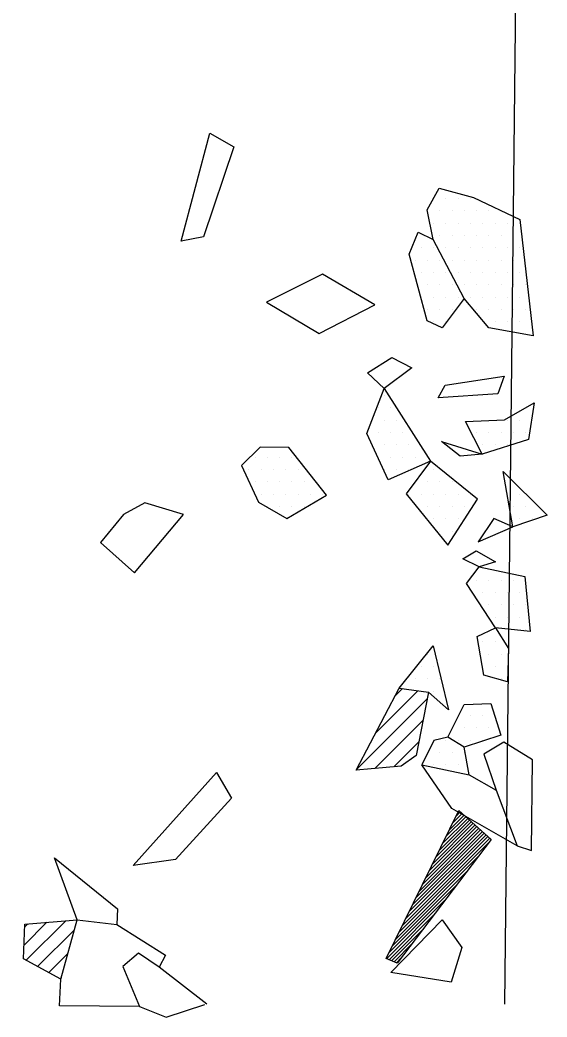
# Model space of a CAD drawing. Header units: metres. Extents: x -3.84 to -2.43, y -15.32 to -13.06.
# Drawn here: x -2.964 to -2.428, y -15.319 to -14.306 of the extents above; entities that cross this region are included whole.
import ezdxf

# ---------------------------------------------------------------- set-up
doc = ezdxf.new("R2010")
doc.units = ezdxf.units.M
doc.header["$LTSCALE"] = 25
doc.header["$MEASUREMENT"] = 0
doc.linetypes.add('STRICHPUNKTX2', pattern=[2, 1, -0.5, 0, -0.5])
doc.layers.get('0').update_dxf_attribs({"linetype": 'CONTINUOUS'})
for name, color, linetype in [('FEUER', 1, 'CONTINUOUS'), ('GRABUNGSGRENZE', 3, 'STRICHPUNKTX2'), ('KNOCHEN', 2, 'CONTINUOUS'), ('KNOCHENSCHRAFF', 2, 'CONTINUOUS'), ('STEINE', 4, 'CONTINUOUS'), ('STEINESCHRAFF', 4, 'CONTINUOUS')]:
    doc.layers.add(name, color=color, linetype=linetype)

# ---------------------------------------------------------------- blocks, each defined once
blk = doc.blocks.new('*X6')
at = {"color": 0}
for p, q in [((-253.42, -1514.19), (-250.91, -1511.68)), ((-253.08, -1513.49), (-251.1, -1511.52)), ((-252.73, -1512.8), (-251.28, -1511.35)), ((-252.39, -1512.1), (-251.47, -1511.18)), ((-252.05, -1511.41), (-251.66, -1511.01)), ((-255.47, -1518.37), (-249.79, -1512.68)), ((-255.13, -1517.67), (-249.98, -1512.52)), ((-254.79, -1516.97), (-250.16, -1512.35)), ((-254.45, -1516.28), (-250.35, -1512.18)), ((-254.1, -1515.58), (-250.54, -1512.02)), ((-253.76, -1514.89), (-250.72, -1511.85)), ((-257.53, -1522.54), (-248.67, -1513.68)), ((-257.18, -1521.84), (-248.86, -1513.52)), ((-256.84, -1521.15), (-249.04, -1513.35)), ((-256.5, -1520.45), (-249.23, -1513.18)), ((-256.16, -1519.76), (-249.42, -1513.02)), ((-255.81, -1519.06), (-249.6, -1512.85)), ((-257.87, -1523.24), (-248.8, -1514.17)), ((-258.21, -1523.93), (-249.91, -1515.63)), ((-258.55, -1524.63), (-251.02, -1517.1)), ((-258.9, -1525.32), (-252.13, -1518.56)), ((-259.14, -1525.93), (-253.25, -1520.03)), ((-258.89, -1526.03), (-254.36, -1521.49)), ((-258.64, -1526.13), (-255.47, -1522.96)), ((-258.39, -1526.24), (-256.58, -1524.42)), ((-258.14, -1526.34), (-257.69, -1525.89))]:
    blk.add_line(p, q, dxfattribs=at)
blk = doc.blocks.new('*X7')
at = {"color": 0}
for p, q in [((-323.26, -1465.24), (-321.98, -1463.96)), ((-323.69, -1467.43), (-321.28, -1465.03)), ((-323.72, -1469.23), (-320.92, -1466.43)), ((-327.17, -1470.92), (-324.09, -1467.84)), ((-322.96, -1470.24), (-320.56, -1467.84)), ((-352.35, -1471.35), (-350.91, -1469.9)), ((-352.2, -1472.97), (-349.28, -1470.04)), ((-352.05, -1474.59), (-347.65, -1470.18)), ((-328.43, -1473.95), (-323.72, -1469.23)), ((-321.76, -1470.81), (-320.2, -1469.25)), ((-354.99, -1484.6), (-341.28, -1470.89)), ((-353.94, -1481.77), (-342.76, -1470.6)), ((-352.88, -1478.95), (-344.39, -1470.46)), ((-351.91, -1476.21), (-346.02, -1470.32)), ((-327.31, -1474.59), (-322.96, -1470.24)), ((-326.19, -1475.24), (-321.76, -1470.81)), ((-325.07, -1475.88), (-320.28, -1471.1)), ((-354.72, -1486.09), (-340.43, -1471.8)), ((-354.04, -1487.18), (-339.57, -1472.7)), ((-323.94, -1476.53), (-319.95, -1472.53)), ((-353.01, -1487.92), (-338.71, -1473.61)), ((-351.98, -1488.66), (-337.85, -1474.52)), ((-350.95, -1489.4), (-336.99, -1475.43)), ((-331.35, -1480.39), (-327.18, -1476.23)), ((-349.63, -1489.84), (-336.13, -1476.34)), ((-348.13, -1490.11), (-335.27, -1477.25)), ((-332.28, -1479.56), (-329.21, -1476.49)), ((-330.41, -1481.22), (-326.06, -1476.87)), ((-329.47, -1482.05), (-324.94, -1477.52)), ((-328.53, -1482.88), (-323.82, -1478.17)), ((-327.59, -1483.71), (-322.7, -1478.82)), ((-335.04, -1482.32), (-332.28, -1479.56)), ((-327.13, -1485.02), (-321.58, -1479.47)), ((-326.74, -1486.4), (-320.46, -1480.12)), ((-334.37, -1483.42), (-331.35, -1480.39)), ((-333.71, -1484.53), (-330.41, -1481.22)), ((-326.36, -1487.78), (-319.34, -1480.76)), ((-346.64, -1490.38), (-337.7, -1481.45)), ((-333.05, -1485.63), (-329.47, -1482.05)), ((-325.97, -1489.16), (-318.46, -1481.65)), ((-332.38, -1486.74), (-328.53, -1482.88)), ((-324.28, -1489.24), (-317.87, -1482.83)), ((-331.72, -1487.84), (-327.59, -1483.71)), ((-321.99, -1488.71), (-317.28, -1484.01)), ((-344.57, -1490.08), (-339.53, -1485.04)), ((-331.06, -1488.95), (-327.13, -1485.02)), ((-319.69, -1488.19), (-316.7, -1485.19)), ((-330.12, -1489.78), (-326.74, -1486.4)), ((-317.4, -1487.66), (-316.11, -1486.37)), ((-328.28, -1489.7), (-326.36, -1487.78)), ((-326.43, -1489.62), (-325.97, -1489.16)), ((-323.07, -1493.33), (-320.16, -1490.42)), ((-324.28, -1492.77), (-322.76, -1491.25)), ((-321.87, -1493.9), (-319.27, -1491.3)), ((-351.13, -1500.18), (-343.17, -1492.21)), ((-349.25, -1500.06), (-341.18, -1492)), ((-325.48, -1492.21), (-325.35, -1492.08)), ((-320.67, -1494.46), (-318.47, -1492.27)), ((-353.02, -1500.3), (-345.44, -1492.72)), ((-351.11, -1496.62), (-347.72, -1493.23)), ((-319.43, -1494.99), (-317.68, -1493.24)), ((-362.22, -1497.13), (-359.37, -1494.27)), ((-360.89, -1494.03), (-360.85, -1493.99)), ((-353.58, -1495.55), (-352.27, -1494.25)), ((-352.34, -1496.09), (-350, -1493.74)), ((-347.36, -1499.94), (-341.14, -1493.72)), ((-317.86, -1495.19), (-316.88, -1494.22)), ((-366.2, -1506.41), (-354.91, -1495.12)), ((-364.88, -1503.32), (-356.39, -1494.84)), ((-363.55, -1500.22), (-357.88, -1494.55)), ((-345.47, -1499.83), (-341.09, -1495.45)), ((-316.29, -1495.39), (-316.09, -1495.19)), ((-368.81, -1512.55), (-352.34, -1496.09)), ((-367.53, -1509.51), (-353.58, -1495.55)), ((-367.78, -1513.29), (-351.11, -1496.62)), ((-343.59, -1499.71), (-341.05, -1497.17)), ((-334.9, -1505.16), (-327.56, -1497.82)), ((-258.27, -1499.24), (-257.53, -1498.5)), ((-341.7, -1499.59), (-341.01, -1498.9)), ((-334.04, -1506.07), (-327.19, -1499.22)), ((-262.16, -1506.67), (-255.02, -1499.53)), ((-260.21, -1502.95), (-255.98, -1498.72)), ((-366.76, -1514.04), (-353.91, -1501.2)), ((-332.93, -1506.73), (-326.83, -1500.63)), ((-323.54, -1504.41), (-319.84, -1500.71)), ((-335.76, -1504.25), (-333.21, -1501.7)), ((-330.66, -1506.23), (-326.89, -1502.45)), ((-329.31, -1511.95), (-319.15, -1501.79)), ((-260.34, -1506.62), (-255.44, -1501.72)), ((-342.34, -1505.53), (-339.68, -1502.87)), ((-341.48, -1506.44), (-338.39, -1503.35)), ((-328.47, -1512.88), (-318.46, -1502.86)), ((-365.53, -1514.58), (-354.8, -1503.85)), ((-340.63, -1507.35), (-337.51, -1504.24)), ((-327.48, -1513.65), (-317.77, -1503.94)), ((-258.4, -1506.45), (-255.86, -1503.91)), ((-363.9, -1514.72), (-354.72, -1505.53)), ((-339.77, -1508.26), (-336.64, -1505.13)), ((-328.9, -1509.77), (-324.04, -1504.91)), ((-327.54, -1506.64), (-326.47, -1505.57)), ((-326.48, -1514.42), (-317.01, -1504.95)), ((-338.91, -1509.17), (-335.76, -1506.02)), ((-327.15, -1516.85), (-316.09, -1505.8)), ((-325.45, -1516.92), (-315.17, -1506.65)), ((-362.28, -1514.86), (-354.63, -1507.21)), ((-338.05, -1510.08), (-334.88, -1506.91)), ((-323.75, -1516.99), (-314.25, -1507.5)), ((-337.2, -1510.99), (-334.01, -1507.8)), ((-336.34, -1511.9), (-333.13, -1508.69)), ((-322.05, -1517.06), (-313.34, -1508.35)), ((-360.65, -1515.01), (-354.54, -1508.9)), ((-334.95, -1512.28), (-332.25, -1509.59)), ((-319.25, -1516.03), (-312.42, -1509.2)), ((-359.03, -1515.15), (-354.47, -1510.59)), ((-316.39, -1514.94), (-311.5, -1510.05)), ((-333.75, -1514.62), (-331.01, -1511.88)), ((-332.72, -1515.35), (-329.52, -1512.16)), ((-355.83, -1513.72), (-355.58, -1513.46)), ((-331.68, -1516.09), (-328.47, -1512.88)), ((-330.65, -1516.82), (-327.48, -1513.65)), ((-365.96, -1515.01), (-365.69, -1514.73)), ((-328.11, -1516.05), (-326.48, -1514.42)), ((-365.88, -1516.7), (-364.53, -1515.34)), ((-365.83, -1518.42), (-363.37, -1515.95)), ((-365.79, -1520.14), (-362.21, -1516.56)), ((-365.74, -1521.86), (-361.05, -1517.17)), ((-364.98, -1522.87), (-359.89, -1517.78)), ((-363.88, -1523.54), (-358.73, -1518.39)), ((-362.79, -1524.21), (-357.6, -1519.02)), ((-361.7, -1524.89), (-356.48, -1519.68)), ((-360.71, -1525.67), (-355.37, -1520.33)), ((-359.93, -1526.66), (-354.26, -1520.98)), ((-359.16, -1527.65), (-353.14, -1521.64)), ((-366.03, -1523.92), (-364.98, -1522.87)), ((-358.38, -1528.64), (-352.03, -1522.29)), ((-295.95, -1524.55), (-293.63, -1522.23)), ((-295.9, -1522.73), (-295.56, -1522.39)), ((-295.73, -1526.09), (-291.7, -1522.07)), ((-366.47, -1526.13), (-363.88, -1523.54)), ((-357.61, -1529.64), (-350.91, -1522.94)), ((-353.59, -1527.39), (-349.8, -1523.6)), ((-294.58, -1526.72), (-290.84, -1522.98)), ((-366.91, -1528.34), (-362.79, -1524.21)), ((-365.88, -1529.07), (-361.7, -1524.89)), ((-352.36, -1527.93), (-348.69, -1524.25)), ((-364.65, -1529.61), (-360.71, -1525.67)), ((-351.14, -1528.47), (-347.77, -1525.1)), ((-293.44, -1527.34), (-291.51, -1525.41)), ((-363.43, -1530.16), (-359.93, -1526.66)), ((-349.91, -1529.01), (-346.95, -1526.05)), ((-362.2, -1530.7), (-359.16, -1527.65)), ((-348.68, -1529.55), (-346.13, -1527)), ((-292.29, -1527.96), (-292.17, -1527.84)), ((-360.98, -1531.24), (-358.38, -1528.64)), ((-347.46, -1530.09), (-345.95, -1528.59)), ((-358.44, -1530.46), (-357.61, -1529.64)), ((-346.23, -1530.64), (-345.84, -1530.24))]:
    blk.add_line(p, q, dxfattribs=at)
blk = doc.blocks.new('*X8')
at = {"color": 0}
for p, q in [((-254.375, -1448.75), (-254.375, -1448.75)), ((-253.125, -1448.75), (-253.125, -1448.75)), ((-251.875, -1448.75), (-251.875, -1448.75)), ((-250.625, -1448.75), (-250.625, -1448.75)), ((-253.75, -1450), (-253.75, -1450)), ((-252.5, -1450), (-252.5, -1450)), ((-251.25, -1450), (-251.25, -1450)), ((-250, -1450), (-250, -1450)), ((-248.75, -1450), (-248.75, -1450)), ((-247.5, -1450), (-247.5, -1450)), ((-254.375, -1451.25), (-254.375, -1451.25)), ((-253.125, -1451.25), (-253.125, -1451.25)), ((-251.875, -1451.25), (-251.875, -1451.25)), ((-250.625, -1451.25), (-250.625, -1451.25)), ((-249.375, -1451.25), (-249.375, -1451.25)), ((-248.125, -1451.25), (-248.125, -1451.25)), ((-246.875, -1451.25), (-246.875, -1451.25)), ((-245.625, -1451.25), (-245.625, -1451.25)), ((-253.75, -1452.5), (-253.75, -1452.5)), ((-252.5, -1452.5), (-252.5, -1452.5)), ((-251.25, -1452.5), (-251.25, -1452.5)), ((-250, -1452.5), (-250, -1452.5)), ((-248.75, -1452.5), (-248.75, -1452.5)), ((-247.5, -1452.5), (-247.5, -1452.5)), ((-246.25, -1452.5), (-246.25, -1452.5)), ((-255.625, -1453.75), (-255.625, -1453.75)), ((-254.375, -1453.75), (-254.375, -1453.75)), ((-253.125, -1453.75), (-253.125, -1453.75)), ((-251.875, -1453.75), (-251.875, -1453.75)), ((-250.625, -1453.75), (-250.625, -1453.75)), ((-249.375, -1453.75), (-249.375, -1453.75)), ((-248.125, -1453.75), (-248.125, -1453.75)), ((-246.875, -1453.75), (-246.875, -1453.75)), ((-245.625, -1453.75), (-245.625, -1453.75)), ((-256.25, -1455), (-256.25, -1455)), ((-255, -1455), (-255, -1455)), ((-253.75, -1455), (-253.75, -1455)), ((-252.5, -1455), (-252.5, -1455)), ((-251.25, -1455), (-251.25, -1455)), ((-250, -1455), (-250, -1455)), ((-248.75, -1455), (-248.75, -1455)), ((-247.5, -1455), (-247.5, -1455)), ((-246.25, -1455), (-246.25, -1455)), ((-255.625, -1456.25), (-255.625, -1456.25)), ((-254.375, -1456.25), (-254.375, -1456.25)), ((-253.125, -1456.25), (-253.125, -1456.25)), ((-251.875, -1456.25), (-251.875, -1456.25)), ((-250.625, -1456.25), (-250.625, -1456.25)), ((-249.375, -1456.25), (-249.375, -1456.25)), ((-248.125, -1456.25), (-248.125, -1456.25)), ((-246.875, -1456.25), (-246.875, -1456.25)), ((-245.625, -1456.25), (-245.625, -1456.25)), ((-255, -1457.5), (-255, -1457.5)), ((-253.75, -1457.5), (-253.75, -1457.5)), ((-252.5, -1457.5), (-252.5, -1457.5)), ((-251.25, -1457.5), (-251.25, -1457.5)), ((-250, -1457.5), (-250, -1457.5)), ((-248.75, -1457.5), (-248.75, -1457.5)), ((-247.5, -1457.5), (-247.5, -1457.5)), ((-246.25, -1457.5), (-246.25, -1457.5)), ((-245, -1457.5), (-245, -1457.5)), ((-255.625, -1458.75), (-255.625, -1458.75)), ((-254.375, -1458.75), (-254.375, -1458.75)), ((-253.125, -1458.75), (-253.125, -1458.75)), ((-251.875, -1458.75), (-251.875, -1458.75)), ((-250.625, -1458.75), (-250.625, -1458.75)), ((-249.375, -1458.75), (-249.375, -1458.75)), ((-248.125, -1458.75), (-248.125, -1458.75)), ((-246.875, -1458.75), (-246.875, -1458.75)), ((-245.625, -1458.75), (-245.625, -1458.75)), ((-255, -1460), (-255, -1460)), ((-253.75, -1460), (-253.75, -1460)), ((-252.5, -1460), (-252.5, -1460)), ((-250, -1460), (-250, -1460)), ((-248.75, -1460), (-248.75, -1460)), ((-247.5, -1460), (-247.5, -1460)), ((-246.25, -1460), (-246.25, -1460)), ((-245, -1460), (-245, -1460)), ((-254.375, -1461.25), (-254.375, -1461.25)), ((-253.125, -1461.25), (-253.125, -1461.25)), ((-248.125, -1461.25), (-248.125, -1461.25)), ((-246.875, -1461.25), (-246.875, -1461.25)), ((-245.625, -1461.25), (-245.625, -1461.25)), ((-245, -1462.5), (-245, -1462.5)), ((-259.375, -1468.75), (-259.375, -1468.75)), ((-260, -1470), (-260, -1470)), ((-258.75, -1470), (-258.75, -1470)), ((-245, -1470), (-245, -1470)), ((-260.625, -1471.25), (-260.625, -1471.25)), ((-259.375, -1471.25), (-259.375, -1471.25)), ((-258.125, -1471.25), (-258.125, -1471.25)), ((-246.875, -1471.25), (-246.875, -1471.25)), ((-245.625, -1471.25), (-245.625, -1471.25)), ((-260, -1472.5), (-260, -1472.5)), ((-258.75, -1472.5), (-258.75, -1472.5)), ((-257.5, -1472.5), (-257.5, -1472.5)), ((-250, -1472.5), (-250, -1472.5)), ((-248.75, -1472.5), (-248.75, -1472.5)), ((-247.5, -1472.5), (-247.5, -1472.5)), ((-246.25, -1472.5), (-246.25, -1472.5)), ((-245, -1472.5), (-245, -1472.5)), ((-259.375, -1473.75), (-259.375, -1473.75)), ((-258.125, -1473.75), (-258.125, -1473.75)), ((-256.875, -1473.75), (-256.875, -1473.75)), ((-249.375, -1473.75), (-249.375, -1473.75)), ((-248.125, -1473.75), (-248.125, -1473.75)), ((-246.875, -1473.75), (-246.875, -1473.75)), ((-272.5, -1475), (-272.5, -1475)), ((-271.25, -1475), (-271.25, -1475)), ((-270, -1475), (-270, -1475)), ((-268.75, -1475), (-268.75, -1475)), ((-260, -1475), (-260, -1475)), ((-258.75, -1475), (-258.75, -1475)), ((-257.5, -1475), (-257.5, -1475)), ((-256.25, -1475), (-256.25, -1475)), ((-255, -1475), (-255, -1475)), ((-273.125, -1476.25), (-273.125, -1476.25)), ((-271.875, -1476.25), (-271.875, -1476.25)), ((-270.625, -1476.25), (-270.625, -1476.25)), ((-269.375, -1476.25), (-269.375, -1476.25)), ((-268.125, -1476.25), (-268.125, -1476.25)), ((-259.375, -1476.25), (-259.375, -1476.25)), ((-258.125, -1476.25), (-258.125, -1476.25)), ((-256.875, -1476.25), (-256.875, -1476.25)), ((-254.375, -1476.25), (-254.375, -1476.25)), ((-272.5, -1477.5), (-272.5, -1477.5)), ((-271.25, -1477.5), (-271.25, -1477.5)), ((-270, -1477.5), (-270, -1477.5)), ((-268.75, -1477.5), (-268.75, -1477.5)), ((-267.5, -1477.5), (-267.5, -1477.5)), ((-256.25, -1477.5), (-256.25, -1477.5)), ((-255, -1477.5), (-255, -1477.5)), ((-253.75, -1477.5), (-253.75, -1477.5)), ((-252.5, -1477.5), (-252.5, -1477.5)), ((-246.25, -1477.5), (-246.25, -1477.5)), ((-271.875, -1478.75), (-271.875, -1478.75)), ((-270.625, -1478.75), (-270.625, -1478.75)), ((-269.375, -1478.75), (-269.375, -1478.75)), ((-268.125, -1478.75), (-268.125, -1478.75)), ((-266.875, -1478.75), (-266.875, -1478.75)), ((-265.625, -1478.75), (-265.625, -1478.75)), ((-256.875, -1478.75), (-256.875, -1478.75)), ((-255.625, -1478.75), (-255.625, -1478.75)), ((-254.375, -1478.75), (-254.375, -1478.75)), ((-253.125, -1478.75), (-253.125, -1478.75)), ((-251.875, -1478.75), (-251.875, -1478.75)), ((-250.625, -1478.75), (-250.625, -1478.75)), ((-246.875, -1478.75), (-246.875, -1478.75)), ((-245.625, -1478.75), (-245.625, -1478.75)), ((-271.25, -1480), (-271.25, -1480)), ((-270, -1480), (-270, -1480)), ((-268.75, -1480), (-268.75, -1480)), ((-267.5, -1480), (-267.5, -1480)), ((-255, -1480), (-255, -1480)), ((-253.75, -1480), (-253.75, -1480)), ((-252.5, -1480), (-252.5, -1480)), ((-251.25, -1480), (-251.25, -1480)), ((-246.25, -1480), (-246.25, -1480)), ((-245, -1480), (-245, -1480)), ((-243.75, -1480), (-243.75, -1480)), ((-254.375, -1481.25), (-254.375, -1481.25)), ((-253.125, -1481.25), (-253.125, -1481.25)), ((-251.875, -1481.25), (-251.875, -1481.25)), ((-245.625, -1481.25), (-245.625, -1481.25)), ((-244.375, -1481.25), (-244.375, -1481.25)), ((-253.75, -1482.5), (-253.75, -1482.5)), ((-252.5, -1482.5), (-252.5, -1482.5)), ((-249.375, -1486.25), (-249.375, -1486.25)), ((-250, -1487.5), (-250, -1487.5)), ((-248.75, -1487.5), (-248.75, -1487.5)), ((-247.5, -1487.5), (-247.5, -1487.5)), ((-246.25, -1487.5), (-246.25, -1487.5)), ((-249.375, -1488.75), (-249.375, -1488.75)), ((-248.125, -1488.75), (-248.125, -1488.75)), ((-246.875, -1488.75), (-246.875, -1488.75)), ((-245.625, -1488.75), (-245.625, -1488.75)), ((-248.75, -1490), (-248.75, -1490)), ((-247.5, -1490), (-247.5, -1490)), ((-246.25, -1490), (-246.25, -1490)), ((-245, -1490), (-245, -1490)), ((-248.125, -1491.25), (-248.125, -1491.25)), ((-246.875, -1491.25), (-246.875, -1491.25)), ((-245.625, -1491.25), (-245.625, -1491.25)), ((-246.25, -1492.5), (-246.25, -1492.5)), ((-245, -1492.5), (-245, -1492.5)), ((-249.375, -1493.75), (-249.375, -1493.75)), ((-248.125, -1493.75), (-248.125, -1493.75)), ((-255, -1495), (-255, -1495)), ((-248.75, -1495), (-248.75, -1495)), ((-247.5, -1495), (-247.5, -1495)), ((-255.625, -1496.25), (-255.625, -1496.25)), ((-254.375, -1496.25), (-254.375, -1496.25)), ((-249.375, -1496.25), (-249.375, -1496.25)), ((-248.125, -1496.25), (-248.125, -1496.25)), ((-246.875, -1496.25), (-246.875, -1496.25)), ((-256.25, -1497.5), (-256.25, -1497.5)), ((-255, -1497.5), (-255, -1497.5)), ((-253.75, -1497.5), (-253.75, -1497.5)), ((-247.5, -1497.5), (-247.5, -1497.5)), ((-255.625, -1498.75), (-255.625, -1498.75)), ((-254.375, -1498.75), (-254.375, -1498.75)), ((-250.625, -1501.25), (-250.625, -1501.25)), ((-249.375, -1501.25), (-249.375, -1501.25)), ((-251.25, -1502.5), (-251.25, -1502.5)), ((-250, -1502.5), (-250, -1502.5)), ((-248.75, -1502.5), (-248.75, -1502.5)), ((-253.125, -1503.75), (-253.125, -1503.75)), ((-251.875, -1503.75), (-251.875, -1503.75)), ((-250.625, -1503.75), (-250.625, -1503.75)), ((-249.375, -1503.75), (-249.375, -1503.75)), ((-253.75, -1505), (-253.75, -1505)), ((-252.5, -1505), (-252.5, -1505)), ((-251.25, -1505), (-251.25, -1505)), ((-254.375, -1506.25), (-254.375, -1506.25)), ((-253.125, -1506.25), (-253.125, -1506.25)), ((-251.875, -1506.25), (-251.875, -1506.25))]:
    blk.add_line(p, q, dxfattribs=at)

msp = doc.modelspace()

# ---------------------------------------------------------------- linework, layer by layer
at = {"layer": 'GRABUNGSGRENZE', "flags": 128}
msp.add_lwpolyline([(-2.4713, -15.3053), (-2.447, -13.068), (-3.8336, -13.0601), (-3.8021, -15.3036)], dxfattribs=at)
at = {"layer": 'KNOCHEN'}
msp.add_lwpolyline([(-2.4853, -15.1381), (-2.5806, -15.2637), (-2.5918, -15.2591), (-2.518, -15.1089), (-2.4853, -15.1381)], dxfattribs=at)
at = {"layer": 'STEINE'}
for points in [[(-2.7772, -14.5261), (-2.8002, -14.5307), (-2.7709, -14.4208), (-2.7464, -14.4347), (-2.7772, -14.5261)], [(-2.4425, -14.6269), (-2.4875, -14.6187), (-2.5125, -14.589), (-2.5441, -14.5291), (-2.5502, -14.4989), (-2.5379, -14.4769), (-2.5031, -14.4862), (-2.4561, -14.5088), (-2.4425, -14.6269)], [(-2.5125, -14.589), (-2.535, -14.6186), (-2.5503, -14.6114), (-2.5686, -14.5439), (-2.5594, -14.5214), (-2.5441, -14.5291)], [(-2.6035, -14.5954), (-2.6566, -14.5642), (-2.7134, -14.5927), (-2.6598, -14.6245), (-2.6035, -14.5954)], [(-2.5939, -14.6803), (-2.6108, -14.6645), (-2.5862, -14.6487), (-2.5658, -14.6594), (-2.5939, -14.6803)], [(-2.5392, -14.6896), (-2.5321, -14.6769), (-2.4722, -14.6678), (-2.4784, -14.6856), (-2.5392, -14.6896)], [(-2.547, -14.754), (-2.59, -14.7729), (-2.6114, -14.7258), (-2.5939, -14.6803), (-2.547, -14.754)], [(-2.4943, -14.747), (-2.5112, -14.7137), (-2.4718, -14.7122), (-2.4416, -14.6949), (-2.4473, -14.7322), (-2.4943, -14.747)], [(-2.6524, -14.7886), (-2.6907, -14.74), (-2.7198, -14.7399), (-2.7387, -14.7583), (-2.7214, -14.7957), (-2.6928, -14.8121), (-2.6524, -14.7886)], [(-2.4943, -14.747), (-2.5168, -14.749), (-2.5357, -14.7341), (-2.4943, -14.747)], [(-2.499, -14.7925), (-2.547, -14.754), (-2.5716, -14.7872), (-2.5293, -14.8395), (-2.499, -14.7925)], [(-2.4633, -14.8206), (-2.4729, -14.7644), (-2.4285, -14.8089), (-2.4633, -14.8206)], [(-2.7976, -14.8083), (-2.837, -14.7965), (-2.8585, -14.8082), (-2.882, -14.8368), (-2.8473, -14.8675), (-2.7976, -14.8083)], [(-2.4633, -14.8206), (-2.4827, -14.8124), (-2.4986, -14.8359), (-2.4633, -14.8206)], [(-2.4976, -14.8615), (-2.5139, -14.8533), (-2.5006, -14.8451), (-2.4807, -14.8564), (-2.4976, -14.8615)], [(-2.4456, -14.927), (-2.4808, -14.9234), (-2.5104, -14.8783), (-2.4976, -14.8615), (-2.4511, -14.8713), (-2.4456, -14.927)], [(-2.4687, -14.9781), (-2.4927, -14.9714), (-2.4993, -14.932), (-2.4808, -14.9234), (-2.4676, -14.9444), (-2.4687, -14.9781)], [(-2.5786, -14.9846), (-2.5443, -14.9417), (-2.5285, -15.0066), (-2.5489, -14.9887)], [(-2.6222, -15.0678), (-2.5786, -14.9846), (-2.5489, -14.9887), (-2.5613, -15.0531), (-2.5767, -15.0638), (-2.6222, -15.0678)], [(-2.5291, -15.0342), (-2.5127, -15.001), (-2.4856, -15.0001), (-2.4754, -15.0323), (-2.5127, -15.0445)], [(-2.5077, -15.0726), (-2.5127, -15.0445), (-2.5291, -15.0342), (-2.5434, -15.0378), (-2.5557, -15.0623)], [(-2.4587, -15.1448), (-2.4444, -15.1494), (-2.4432, -15.0574), (-2.4723, -15.0395), (-2.4928, -15.0517), (-2.4801, -15.088)], [(-2.4587, -15.1448), (-2.5251, -15.1069), (-2.5557, -15.0623), (-2.5077, -15.0726), (-2.4801, -15.088), (-2.4587, -15.1448)], [(-2.8488, -15.1646), (-2.7643, -15.0701), (-2.749, -15.0962), (-2.8059, -15.1585), (-2.8488, -15.1646)], [(-2.9057, -15.2197), (-2.9286, -15.1568), (-2.8648, -15.2085), (-2.8653, -15.2244)], [(-2.9222, -15.28), (-2.96, -15.2595), (-2.9589, -15.2242), (-2.9057, -15.2197)], [(-2.9237, -15.3071), (-2.9222, -15.28), (-2.9057, -15.2197), (-2.8653, -15.2244), (-2.8158, -15.2557), (-2.8224, -15.2679)], [(-2.5873, -15.2734), (-2.535, -15.2198), (-2.5151, -15.248), (-2.5259, -15.2832), (-2.5873, -15.2734)], [(-2.7739, -15.3053), (-2.8224, -15.2679), (-2.8434, -15.2536), (-2.8592, -15.2673), (-2.8424, -15.3078), (-2.8154, -15.3185), (-2.776, -15.3058)], [(-2.8424, -15.3078), (-2.9237, -15.3071)]]:
    msp.add_lwpolyline(points, dxfattribs=at)

# ---------------------------------------------------------------- block references
at = {"layer": 'FEUER', "xscale": 0.01, "yscale": 0.01, "zscale": 0.01}
msp.add_blockref('*X7', (0, 0), dxfattribs=at)
at = {"layer": 'KNOCHENSCHRAFF', "xscale": 0.01, "yscale": 0.01, "zscale": 0.01}
msp.add_blockref('*X6', (0, 0), dxfattribs=at)
at = {"layer": 'STEINESCHRAFF', "xscale": 0.01, "yscale": 0.01, "zscale": 0.01}
msp.add_blockref('*X8', (0, 0), dxfattribs=at)

doc.saveas('drawing.dxf')
